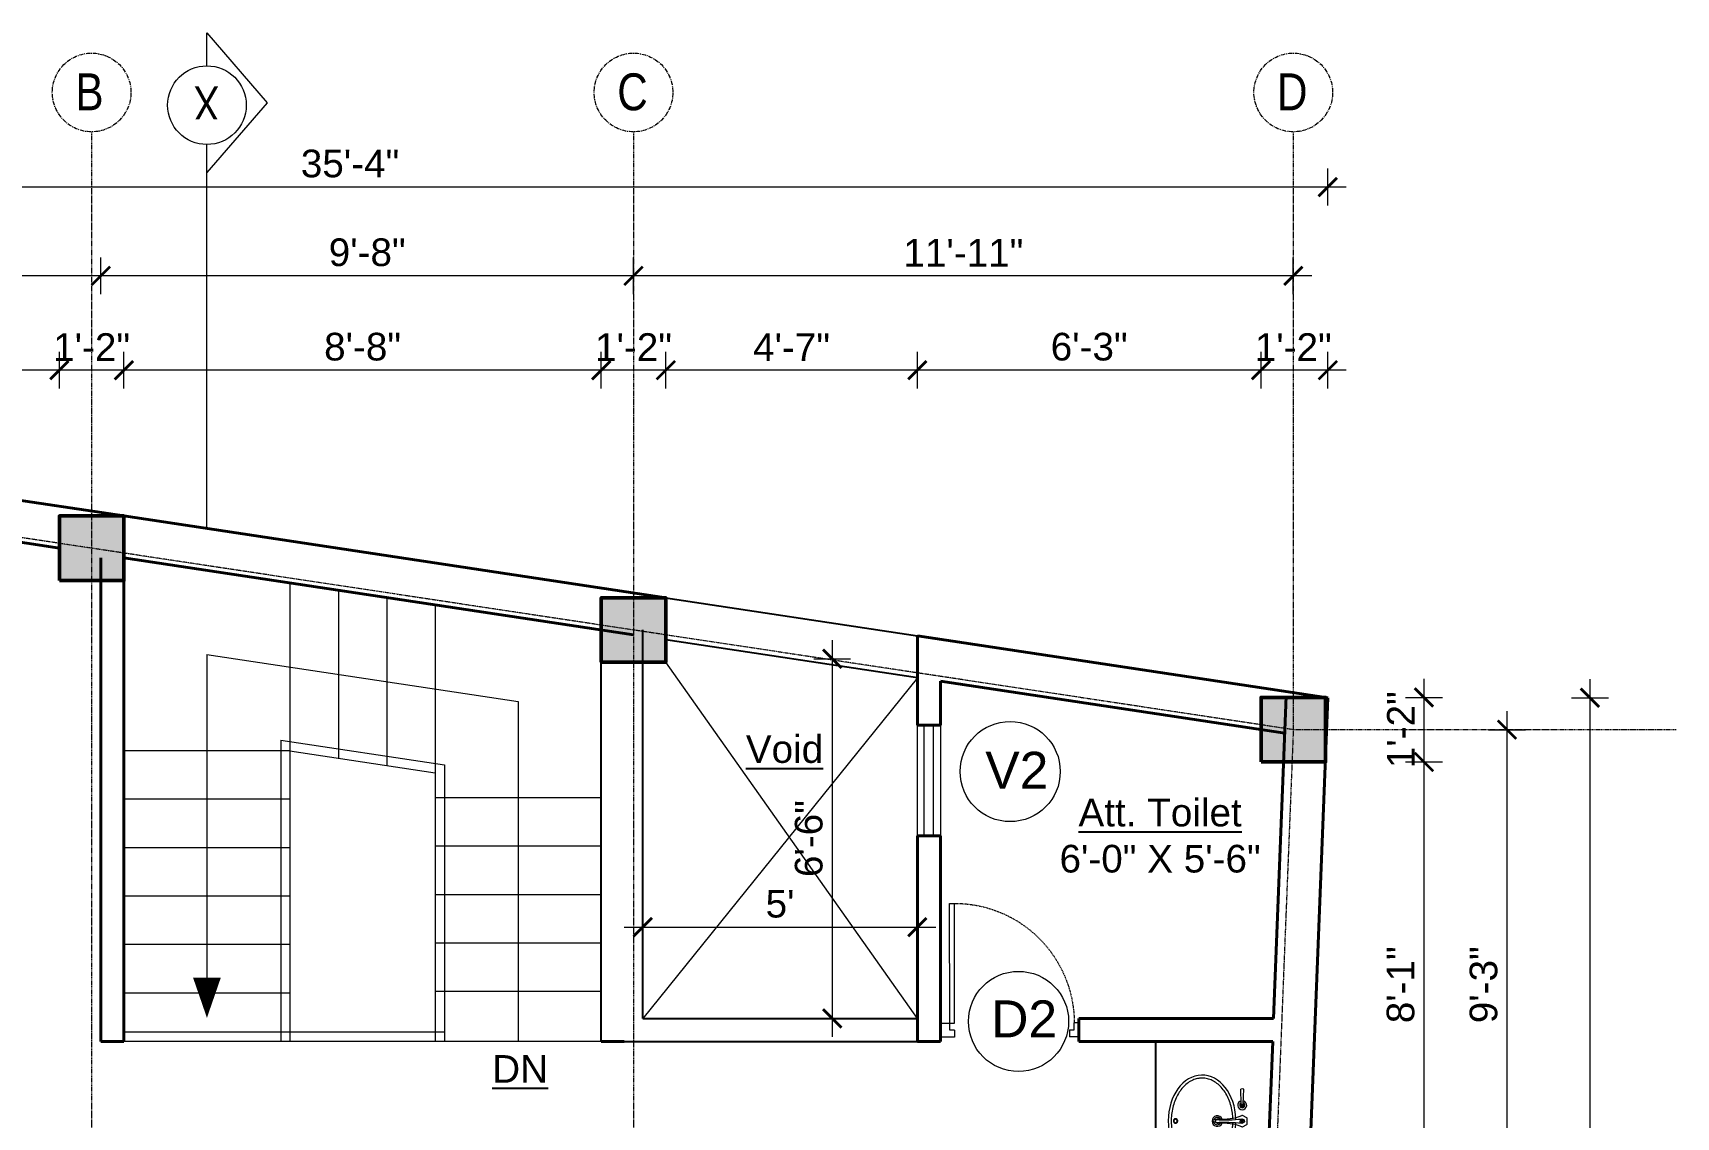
# Model space of a CAD drawing. Header units: inches. Extents: x 136316 to 155547, y -21384 to -17606.
# Drawn here: x 149675.9 to 150032.2, y -19604.9 to -19369.8 of the extents above; entities that cross this region are included whole.
import ezdxf

# ---------------------------------------------------------------- set-up
doc = ezdxf.new("R2010")
doc.units = ezdxf.units.IN
doc.header["$LTSCALE"] = 0.5
doc.header["$MEASUREMENT"] = 0
doc.header["$PDMODE"] = 66
doc.linetypes.add('CENTER', pattern=[2, 1.25, -0.25, 0.25, -0.25])
doc.linetypes.add('HIDDEN', pattern=[0.375, 0.25, -0.125])
for name, color, linetype, lineweight in [('Annotate-Lite.w', 177, 'Continuous', 9), ('Annotations-Bold.w', 177, 'Continuous', 13), ('C-COLUMN', 1, 'Continuous', 50), ('DIM', 4, 'Continuous', 5), ('DIM 1-100', 4, 'Continuous', 13), ('Door-Window.w', 4, 'Continuous', 15), ('Fittings', 9, 'Continuous', 5), ('hatch', 9, 'Continuous', 5), ('stair', 132, 'Continuous', 13), ('TEXT', 220, 'Continuous', 9), ('Toilet', 7, 'Continuous', 25), ('wall', 1, 'Continuous', 40), ('wall light', 6, 'Continuous', 25), ('window', 4, 'Continuous', 13)]:
    doc.layers.add(name, color=color, linetype=linetype, lineweight=lineweight)
doc.layers.add('furniture', color=31, linetype='Continuous')
doc.styles.add('ARAIL', font='ARIALN.TTF')
doc.styles.add('arial.', font='arial.ttf')
doc.styles.add('gaurav', font='arial.ttf')
doc.styles.get("Standard").update_dxf_attribs({"font": 'arial.ttf'})
doc.dimstyles.new('1 by 96', dxfattribs={"dimtxt": 6, "dimasz": 4, "dimexe": 4, "dimexo": 4, "dimgap": 2, "dimtad": 1, "dimdec": 0, "dimzin": 0, "dimdsep": 46, "dimlunit": 4, "dimtxsty": 'Standard', "dimblk": 'ARCHTICK', "dimcen": 0, "dimdle": 4, "dimadec": 0, "dimazin": 0, "dimtfac": 1, "dimtdec": 0, "dimtix": 1, "dimtofl": 0, "dimtmove": 1, "dimatfit": 3, "dimldrblk": 'ARCHTICK', "dimfxl": 4, "dimfxlon": 1, "dimtolj": 1, "dimtzin": 0, "dimlwd": -1, "dimlwe": -1, "dimarcsym": 0})

# ---------------------------------------------------------------- blocks, each defined once
blk = doc.blocks.new('3-0')
at = {"ltscale": 3}
for p, q in [((11063.05, 10097.68), (11065.97, 10099.9)), ((11063.05, 10097.68), (11064.53, 10095.73)), ((11065.25, 10097.81), (11066.71, 10098.92)), ((11065.99, 10096.84), (11065.25, 10097.81)), ((11065.97, 10099.9), (11066.71, 10098.92)), ((11065.99, 10096.84), (11064.53, 10095.73)), ((11085.5, 10074.13), (11110.32, 10092.96)), ((11086.24, 10073.15), (11111.05, 10091.97)), ((11111.05, 10091.97), (11110.32, 10092.96)), ((11084.04, 10073.02), (11082.57, 10071.91)), ((11082.57, 10071.91), (11084.79, 10068.98)), ((11084.04, 10073.02), (11084.78, 10072.04)), ((11084.78, 10072.04), (11086.24, 10073.15)), ((11086.24, 10073.15), (11085.5, 10074.13)), ((11087.72, 10071.2), (11086.24, 10073.15)), ((11084.79, 10068.98), (11087.72, 10071.2))]:
    blk.add_line(p, q, dxfattribs=at)
at = {"layer": 'Door-Window.w', "color": 9, "linetype": 'HIDDEN', "lineweight": 18}
blk.add_arc((11085.5, 10074.13), 31.16, 37.1906, 127.1465, dxfattribs=at)
blk = doc.blocks.new('A$C604E024C')
at = {"linetype": 'ByBlock'}
for p, q in [((-107, 6), (-198, 9)), ((-101, 4), (-101, -4)), ((-101, 4), (-101, 1)), ((-101, 4), (-101, 4)), ((-101, 1), (-97, 1)), ((-101, 0), (-101, -4)), ((-101, 0), (-97, 0)), ((-97, 4), (-97, 1)), ((-97, 4), (-96, 4)), ((-96, 4), (-96, -4)), ((-6, 4), (-6, -4)), ((-6, 4), (-5, 4)), ((-5, 4), (-5, -4)), ((0, 13), (0, -13)), ((1, 4), (1, -4)), ((1, 4), (3, 4)), ((2, 4), (2, 1)), ((2, 4), (3, 4)), ((2, 1), (3, 1)), ((100, 2), (101, 2)), ((107, 6), (198, 9)), ((199, 8), (199, -8)), ((-107, -6), (-198, -9)), ((-101, -4), (-101, -4)), ((-101, -4), (-101, -4)), ((-97, 0), (-97, -4)), ((-97, -4), (-96, -4)), ((-96, -4), (-96, -4)), ((-6, -4), (-1, -4)), ((-5, -4), (-1, -4)), ((-1, -4), (-1, -4)), ((1, -4), (3, -4)), ((2, 0), (2, -4)), ((2, 0), (3, 0)), ((2, -4), (3, -4)), ((100, -2), (101, -2)), ((107, -6), (198, -9))]:
    blk.add_line(p, q, dxfattribs=at)
for points in [[(35, -3), (35, -3, 0.267949), (35, 2), (20, 29, 0.267949), (15, 31), (-15, 31, 0.267949), (-20, 29), (-35, 2, 0.267949), (-35, -3)], [(0, 13), (-5, 13, 0.267949), (-9, 10), (-13, 2, 0.267949), (-13, -3), (-9, -10, 0.267949), (-5, -13), (0, -13)], [(0, 13), (5, 13, -0.267949), (9, 10), (13, 2, -0.267949), (13, -3), (9, -10, -0.267949), (5, -13), (0, -13)], [(-15, -149, 0.267949), (-15, -154), (-9, -163, 0.267949), (-5, -166), (0, -166)], [(15, -149, -0.267949), (15, -154), (9, -163, -0.267949), (5, -166), (0, -166)]]:
    blk.add_lwpolyline(points, format="xyb", dxfattribs=at)
for centre, radius, start, end in [((-148, 0), 51.6, 171.6285, 188.3715), ((-198, 8), 1, 88.5767, 180), ((-99, 0), 27.8, 193.9353, 166.0647), ((-99, 0), 16.1, 203.4772, 156.5228), ((-99, 0), 13.6, 207.8254, 152.1746), ((-99, 0), 10.7, 215.7665, 144.2335), ((3, 2), 1.6, 270, 90.0142), ((3, 2), 2.2, 301.4048, 90), ((3, -2), 2.5, 270, 62.7097), ((99, 0), 27.8, 13.9353, 346.0647), ((99, 0), 16.1, 23.4772, 336.5228), ((99, 0), 13.6, 27.8254, 332.1746), ((99, 0), 10.7, 35.7665, 324.2335), ((198, 8), 1, 0, 91.4233), ((-198, -8), 1, 180, 271.4233), ((-325, -117), 312, 354.1333, 21.5654), ((-1093, -110), 1085, 357.1828, 5.6778), ((3, -2), 1.9, 270, 90), ((1084, -109), 1075, 174.3028, 182.8736), ((325, -117), 312, 158.4157, 185.9255), ((198, -8), 1, 268.5767, 0)]:
    blk.add_arc(centre, radius, start, end, dxfattribs=at)
blk.add_ellipse((99, 0), major_axis=(0, 4.4), ratio=0.647537, start_param=-0.996154, end_param=4.137747, dxfattribs=at)
blk.add_open_spline([(100, 2), (100, 3), (100, 3), (100, 3), (99, 4), (99, 4), (99, 4), (99, 4), (98, 4), (98, 4), (98, 3), (97, 3), (97, 3), (97, 2), (97, 2), (96, 1), (96, 0), (96, 0), (96, -2), (97, -2), (97, -3), (97, -3), (98, -4), (98, -4), (99, -4), (99, -4), (99, -4), (100, -3), (100, -3), (100, -3), (100, -2)], degree=3, knots=[5.296065, 5.296065, 5.296065, 5.296065, 5.668493, 5.668493, 6.044953, 6.044953, 6.283185, 6.283185, 6.283185, 6.618814, 6.618814, 6.954443, 6.954443, 7.290072, 7.290072, 7.6257, 7.6257, 8.094621, 8.094621, 8.563542, 8.563542, 8.940002, 8.940002, 9.316461, 9.316461, 9.692921, 9.692921, 10.069381, 10.069381, 10.411893, 10.411893, 10.411893, 10.411893], dxfattribs=at)
blk = doc.blocks.new('basin')
for radius, start, end in [(1.14, 113.503, 66.2712), (0.79, 126.715, 52.8739)]:
    blk.add_arc((134195.31, -39122.53), radius, start, end)
blk.add_ellipse((134195.31, -39125.83), major_axis=(-9.97, 0), ratio=0.736887, start_param=4.757716, end_param=10.948885)
blk.add_ellipse((134195.31, -39131.57), major_axis=(0.448, 0), ratio=0.674502)
for points, knots in [([(134194.69, -39119.15), (134194.32, -39119.17), (134193.96, -39119.2), (134193.09, -39119.32), (134192.57, -39119.42), (134191.58, -39119.69), (134191.1, -39119.85), (134190.19, -39120.23), (134189.76, -39120.45), (134188.95, -39120.93), (134188.57, -39121.2), (134187.89, -39121.77), (134187.59, -39122.07), (134187.06, -39122.71), (134186.83, -39123.04), (134186.45, -39123.73), (134186.3, -39124.08), (134186.09, -39124.79), (134186.03, -39125.15), (134185.99, -39125.61), (134185.99, -39125.72), (134185.99, -39125.83), (134185.99, -39126.08), (134186.01, -39126.34), (134186.11, -39126.94), (134186.2, -39127.29), (134186.47, -39127.97), (134186.64, -39128.31), (134187.06, -39128.96), (134187.31, -39129.28), (134187.88, -39129.88), (134188.2, -39130.16), (134188.9, -39130.7), (134189.28, -39130.94), (134190.1, -39131.39), (134190.53, -39131.59), (134191.45, -39131.93), (134191.92, -39132.08), (134192.9, -39132.31), (134193.4, -39132.4), (134194.43, -39132.51), (134194.94, -39132.53), (134195.97, -39132.52), (134196.49, -39132.48), (134197.5, -39132.35), (134198, -39132.25), (134198.97, -39132), (134199.44, -39131.84), (134200.34, -39131.48), (134200.76, -39131.27), (134201.56, -39130.8), (134201.93, -39130.55), (134202.61, -39130), (134202.91, -39129.71), (134203.45, -39129.1), (134203.69, -39128.78), (134204.08, -39128.12), (134204.24, -39127.78), (134204.48, -39127.09), (134204.56, -39126.74), (134204.64, -39126.04), (134204.64, -39125.69), (134204.57, -39124.98), (134204.49, -39124.62), (134204.25, -39123.91), (134204.09, -39123.56), (134203.69, -39122.89), (134203.45, -39122.56), (134202.89, -39121.93), (134202.58, -39121.63), (134201.88, -39121.07), (134201.49, -39120.81), (134200.67, -39120.35), (134200.22, -39120.13), (134199.3, -39119.77), (134198.81, -39119.62), (134197.81, -39119.37), (134197.29, -39119.28), (134196.49, -39119.19), (134196.22, -39119.16), (134195.94, -39119.15)], [4.778413, 4.778413, 4.778413, 4.778413, 4.89303, 4.89303, 5.060537, 5.060537, 5.228045, 5.228045, 5.395552, 5.395552, 5.56306, 5.56306, 5.730567, 5.730567, 5.898075, 5.898075, 6.065582, 6.065582, 6.233089, 6.233089, 6.283185, 6.283185, 6.283185, 6.401225, 6.401225, 6.564378, 6.564378, 6.727532, 6.727532, 6.890685, 6.890685, 7.053839, 7.053839, 7.216992, 7.216992, 7.380146, 7.380146, 7.543299, 7.543299, 7.706452, 7.706452, 7.869606, 7.869606, 8.032759, 8.032759, 8.195913, 8.195913, 8.359066, 8.359066, 8.52222, 8.52222, 8.685373, 8.685373, 8.848527, 8.848527, 9.01168, 9.01168, 9.174834, 9.174834, 9.337987, 9.337987, 9.501141, 9.501141, 9.668648, 9.668648, 9.836155, 9.836155, 10.003663, 10.003663, 10.17117, 10.17117, 10.338678, 10.338678, 10.506185, 10.506185, 10.673693, 10.673693, 10.8412, 10.8412, 10.929386, 10.929386, 10.929386, 10.929386]), ([(134195.86, -39131.57), (134195.86, -39131.55), (134195.86, -39131.52), (134195.84, -39131.46), (134195.83, -39131.44), (134195.79, -39131.36), (134195.75, -39131.32), (134195.66, -39131.25), (134195.6, -39131.23), (134195.46, -39131.18), (134195.36, -39131.16), (134195.17, -39131.17), (134195.07, -39131.2), (134194.94, -39131.27), (134194.9, -39131.3), (134194.83, -39131.37), (134194.8, -39131.4), (134194.77, -39131.48), (134194.76, -39131.52), (134194.75, -39131.6), (134194.76, -39131.65), (134194.79, -39131.73), (134194.81, -39131.76), (134194.87, -39131.83), (134194.9, -39131.86), (134194.98, -39131.9), (134195.02, -39131.92), (134195.15, -39131.97), (134195.25, -39131.99), (134195.44, -39131.98), (134195.54, -39131.95), (134195.67, -39131.89), (134195.72, -39131.85), (134195.79, -39131.78), (134195.81, -39131.75), (134195.85, -39131.67), (134195.86, -39131.63), (134195.86, -39131.58), (134195.86, -39131.58), (134195.86, -39131.57)], [0, 0, 0, 0, 0.188397, 0.188397, 0.376794, 0.376794, 0.73698, 0.73698, 1.097166, 1.097166, 1.657793, 1.657793, 2.21842, 2.21842, 2.564182, 2.564182, 2.840364, 2.840364, 3.116547, 3.116547, 3.39273, 3.39273, 3.668913, 3.668913, 3.945096, 3.945096, 4.221279, 4.221279, 4.783807, 4.783807, 5.346334, 5.346334, 5.697184, 5.697184, 5.974645, 5.974645, 6.252106, 6.252106, 6.283185, 6.283185, 6.283185, 6.283185])]:
    blk.add_open_spline(points, degree=3, knots=knots)
at = {"xscale": 0.03499430959345774, "yscale": 0.03499430959345774, "zscale": 0.03499430959345774, "rotation": 359.9929103328581}
blk.add_blockref('A$C604E024C', (134195.31, -39117.12), dxfattribs=at)
blk = doc.blocks.new('_ArchTick')
at = {"color": 0, "linetype": 'ByBlock', "const_width": 0.15}
blk.add_lwpolyline([(-0.5, -0.5), (0.5, 0.5)], dxfattribs=at)
blk = doc.blocks.new('*D256')
at = {"layer": 'Defpoints', "color": 0, "transparency": 16777216}
for p in [(149956.18, -19513.9), (149956.18, -19527.9), (149977.52, -19527.9)]:
    blk.add_point(p, dxfattribs=at)
at = {"layer": 'DIM 1-100', "color": 0, "transparency": 16777216}
for p, q in [((149977.52, -19509.9), (149977.52, -19531.9)), ((149973.52, -19513.9), (149981.52, -19513.9)), ((149973.52, -19527.9), (149981.52, -19527.9))]:
    blk.add_line(p, q, dxfattribs=at)
at = {"layer": 'DIM 1-100', "color": 0, "transparency": 16777216, "xscale": 4, "yscale": 4, "zscale": 4}
for p, rotation in [((149977.52, -19513.9), 90), ((149977.52, -19527.9), 270)]:
    blk.add_blockref('_ArchTick', p, dxfattribs=dict(at, rotation=rotation))
at = {"layer": 'DIM 1-100', "color": 0, "transparency": 16777216, "insert": (149972.51, -19520.9), "char_height": 6, "attachment_point": 5, "rotation": 90}
blk.add_mtext('\\A1;1\'-2"', dxfattribs=at)
blk = doc.blocks.new('*D257')
at = {"layer": 'Defpoints', "color": 0, "transparency": 16777216}
for p in [(149956.18, -19527.9), (149951.74, -19624.5), (149977.52, -19624.5)]:
    blk.add_point(p, dxfattribs=at)
at = {"layer": 'DIM 1-100', "color": 0, "transparency": 16777216}
for p, q in [((149977.52, -19523.9), (149977.52, -19628.5)), ((149973.52, -19527.9), (149981.52, -19527.9)), ((149973.52, -19624.5), (149981.52, -19624.5))]:
    blk.add_line(p, q, dxfattribs=at)
at = {"layer": 'DIM 1-100', "color": 0, "transparency": 16777216, "xscale": 4, "yscale": 4, "zscale": 4}
for p, rotation in [((149977.52, -19527.9), 90), ((149977.52, -19624.5), 270)]:
    blk.add_blockref('_ArchTick', p, dxfattribs=dict(at, rotation=rotation))
at = {"layer": 'DIM 1-100', "color": 0, "transparency": 16777216, "insert": (149972.46, -19576.2), "char_height": 6, "attachment_point": 5, "rotation": 90}
blk.add_mtext('\\A1;8\'-1"', dxfattribs=at)
blk = doc.blocks.new('*D261')
at = {"layer": 'Defpoints', "color": 0, "transparency": 16777216}
for p in [(149956.18, -19520.9), (149952.02, -19631.5), (149995.52, -19631.5)]:
    blk.add_point(p, dxfattribs=at)
at = {"layer": 'DIM 1-100', "color": 0, "transparency": 16777216}
for p, q in [((149995.52, -19516.9), (149995.52, -19635.5)), ((149991.52, -19520.9), (149999.52, -19520.9)), ((149991.52, -19631.5), (149999.52, -19631.5))]:
    blk.add_line(p, q, dxfattribs=at)
at = {"layer": 'DIM 1-100', "color": 0, "transparency": 16777216, "xscale": 4, "yscale": 4, "zscale": 4}
for p, rotation in [((149995.52, -19520.9), 90), ((149995.52, -19631.5), 270)]:
    blk.add_blockref('_ArchTick', p, dxfattribs=dict(at, rotation=rotation))
at = {"layer": 'DIM 1-100', "color": 0, "transparency": 16777216, "insert": (149990.46, -19576.2), "char_height": 6, "attachment_point": 5, "rotation": 90}
blk.add_mtext('\\A1;9\'-3"', dxfattribs=at)
blk = doc.blocks.new('*D263')
at = {"layer": 'Defpoints', "color": 0, "transparency": 16777216}
for p in [(149956.66, -19513.97), (150013.52, -19513.97), (149947.08, -19756.73)]:
    blk.add_point(p, dxfattribs=at)
at = {"layer": 'DIM 1-100', "color": 0, "transparency": 16777216}
for p, q in [((150013.52, -19760.73), (150013.52, -19509.97)), ((150009.52, -19513.97), (150017.52, -19513.97)), ((150009.52, -19756.73), (150017.52, -19756.73))]:
    blk.add_line(p, q, dxfattribs=at)
at = {"layer": 'DIM 1-100', "color": 0, "transparency": 16777216, "xscale": 4, "yscale": 4, "zscale": 4}
for p, rotation in [((150013.52, -19513.97), 90), ((150013.52, -19756.73), 270)]:
    blk.add_blockref('_ArchTick', p, dxfattribs=dict(at, rotation=rotation))
at = {"layer": 'DIM 1-100', "color": 0, "transparency": 16777216, "insert": (150008.46, -19635.35), "char_height": 6, "attachment_point": 5, "rotation": 90}
blk.add_mtext('\\A1;20\'-3"', dxfattribs=at)
blk = doc.blocks.new('*D265')
at = {"layer": 'Defpoints', "color": 0, "transparency": 16777216}
for p in [(149942.18, -19442.94), (149942.18, -19513.9), (149956.66, -19513.97)]:
    blk.add_point(p, dxfattribs=at)
at = {"layer": 'DIM 1-100', "color": 0, "transparency": 16777216}
for p, q in [((149942.18, -19446.94), (149942.18, -19438.94)), ((149956.66, -19446.94), (149956.66, -19438.94)), ((149960.66, -19442.94), (149938.18, -19442.94))]:
    blk.add_line(p, q, dxfattribs=at)
at = {"layer": 'DIM 1-100', "color": 0, "transparency": 16777216, "xscale": 4, "yscale": 4, "zscale": 4, "rotation": 180}
blk.add_blockref('_ArchTick', (149942.18, -19442.94), dxfattribs=at)
at = {"layer": 'DIM 1-100', "color": 0, "transparency": 16777216, "xscale": 4, "yscale": 4, "zscale": 4}
blk.add_blockref('_ArchTick', (149956.66, -19442.94), dxfattribs=at)
at = {"layer": 'DIM 1-100', "color": 0, "transparency": 16777216, "insert": (149949.18, -19437.93), "char_height": 6, "attachment_point": 5}
blk.add_mtext('\\A1;1\'-2"', dxfattribs=at)
blk = doc.blocks.new('*D266')
at = {"layer": 'Defpoints', "color": 0, "transparency": 16777216}
for p in [(149867.66, -19442.94), (149867.66, -19500.53), (149942.18, -19513.9)]:
    blk.add_point(p, dxfattribs=at)
at = {"layer": 'DIM 1-100', "color": 0, "transparency": 16777216}
for p, q in [((149867.66, -19446.94), (149867.66, -19438.94)), ((149942.18, -19446.94), (149942.18, -19438.94)), ((149946.18, -19442.94), (149863.66, -19442.94))]:
    blk.add_line(p, q, dxfattribs=at)
at = {"layer": 'DIM 1-100', "color": 0, "transparency": 16777216, "xscale": 4, "yscale": 4, "zscale": 4, "rotation": 180}
blk.add_blockref('_ArchTick', (149867.66, -19442.94), dxfattribs=at)
at = {"layer": 'DIM 1-100', "color": 0, "transparency": 16777216, "xscale": 4, "yscale": 4, "zscale": 4}
blk.add_blockref('_ArchTick', (149942.18, -19442.94), dxfattribs=at)
at = {"layer": 'DIM 1-100', "color": 0, "transparency": 16777216, "insert": (149904.92, -19437.88), "char_height": 6, "attachment_point": 5}
blk.add_mtext('\\A1;6\'-3"', dxfattribs=at)
blk = doc.blocks.new('*D267')
at = {"layer": 'Defpoints', "color": 0, "transparency": 16777216}
for p in [(149813.12, -19442.94), (149813.12, -19492.29), (149867.66, -19500.53)]:
    blk.add_point(p, dxfattribs=at)
at = {"layer": 'DIM 1-100', "color": 0, "transparency": 16777216}
for p, q in [((149813.12, -19446.94), (149813.12, -19438.94)), ((149867.66, -19446.94), (149867.66, -19438.94)), ((149871.66, -19442.94), (149809.12, -19442.94))]:
    blk.add_line(p, q, dxfattribs=at)
at = {"layer": 'DIM 1-100', "color": 0, "transparency": 16777216, "xscale": 4, "yscale": 4, "zscale": 4, "rotation": 180}
blk.add_blockref('_ArchTick', (149813.12, -19442.94), dxfattribs=at)
at = {"layer": 'DIM 1-100', "color": 0, "transparency": 16777216, "xscale": 4, "yscale": 4, "zscale": 4}
blk.add_blockref('_ArchTick', (149867.66, -19442.94), dxfattribs=at)
at = {"layer": 'DIM 1-100', "color": 0, "transparency": 16777216, "insert": (149840.39, -19437.94), "char_height": 6, "attachment_point": 5}
blk.add_mtext('\\A1;4\'-7"', dxfattribs=at)
blk = doc.blocks.new('*D268')
at = {"layer": 'Defpoints', "color": 0, "transparency": 16777216}
for p in [(149799.12, -19442.94), (149799.12, -19492.29), (149813.12, -19492.29)]:
    blk.add_point(p, dxfattribs=at)
at = {"layer": 'DIM 1-100', "color": 0, "transparency": 16777216}
for p, q in [((149799.12, -19446.94), (149799.12, -19438.94)), ((149813.12, -19446.94), (149813.12, -19438.94)), ((149817.12, -19442.94), (149795.12, -19442.94))]:
    blk.add_line(p, q, dxfattribs=at)
at = {"layer": 'DIM 1-100', "color": 0, "transparency": 16777216, "xscale": 4, "yscale": 4, "zscale": 4, "rotation": 180}
blk.add_blockref('_ArchTick', (149799.12, -19442.94), dxfattribs=at)
at = {"layer": 'DIM 1-100', "color": 0, "transparency": 16777216, "xscale": 4, "yscale": 4, "zscale": 4}
blk.add_blockref('_ArchTick', (149813.12, -19442.94), dxfattribs=at)
at = {"layer": 'DIM 1-100', "color": 0, "transparency": 16777216, "insert": (149806.12, -19437.93), "char_height": 6, "attachment_point": 5}
blk.add_mtext('\\A1;1\'-2"', dxfattribs=at)
blk = doc.blocks.new('*D269')
at = {"layer": 'Defpoints', "color": 0, "transparency": 16777216}
for p in [(149695.62, -19442.94), (149695.62, -19474.55), (149799.12, -19492.29)]:
    blk.add_point(p, dxfattribs=at)
at = {"layer": 'DIM 1-100', "color": 0, "transparency": 16777216}
for p, q in [((149695.62, -19446.94), (149695.62, -19438.94)), ((149799.12, -19446.94), (149799.12, -19438.94)), ((149803.12, -19442.94), (149691.62, -19442.94))]:
    blk.add_line(p, q, dxfattribs=at)
at = {"layer": 'DIM 1-100', "color": 0, "transparency": 16777216, "xscale": 4, "yscale": 4, "zscale": 4, "rotation": 180}
blk.add_blockref('_ArchTick', (149695.62, -19442.94), dxfattribs=at)
at = {"layer": 'DIM 1-100', "color": 0, "transparency": 16777216, "xscale": 4, "yscale": 4, "zscale": 4}
blk.add_blockref('_ArchTick', (149799.12, -19442.94), dxfattribs=at)
at = {"layer": 'DIM 1-100', "color": 0, "transparency": 16777216, "insert": (149747.37, -19437.88), "char_height": 6, "attachment_point": 5}
blk.add_mtext('\\A1;8\'-8"', dxfattribs=at)
blk = doc.blocks.new('*D270')
at = {"layer": 'Defpoints', "color": 0, "transparency": 16777216}
for p in [(149681.62, -19442.94), (149681.62, -19474.55), (149695.62, -19474.55)]:
    blk.add_point(p, dxfattribs=at)
at = {"layer": 'DIM 1-100', "color": 0, "transparency": 16777216}
for p, q in [((149681.62, -19446.94), (149681.62, -19438.94)), ((149695.62, -19446.94), (149695.62, -19438.94)), ((149699.62, -19442.94), (149677.62, -19442.94))]:
    blk.add_line(p, q, dxfattribs=at)
at = {"layer": 'DIM 1-100', "color": 0, "transparency": 16777216, "xscale": 4, "yscale": 4, "zscale": 4, "rotation": 180}
blk.add_blockref('_ArchTick', (149681.62, -19442.94), dxfattribs=at)
at = {"layer": 'DIM 1-100', "color": 0, "transparency": 16777216, "xscale": 4, "yscale": 4, "zscale": 4}
blk.add_blockref('_ArchTick', (149695.62, -19442.94), dxfattribs=at)
at = {"layer": 'DIM 1-100', "color": 0, "transparency": 16777216, "insert": (149688.62, -19437.93), "char_height": 6, "attachment_point": 5}
blk.add_mtext('\\A1;1\'-2"', dxfattribs=at)
blk = doc.blocks.new('*D271')
at = {"layer": 'Defpoints', "color": 0, "transparency": 16777216}
for p in [(149568.97, -19442.94), (149568.97, -19469.43), (149681.62, -19474.55)]:
    blk.add_point(p, dxfattribs=at)
at = {"layer": 'DIM 1-100', "color": 0, "transparency": 16777216}
for p, q in [((149568.97, -19446.94), (149568.97, -19438.94)), ((149681.62, -19446.94), (149681.62, -19438.94)), ((149685.62, -19442.94), (149564.97, -19442.94))]:
    blk.add_line(p, q, dxfattribs=at)
at = {"layer": 'DIM 1-100', "color": 0, "transparency": 16777216, "xscale": 4, "yscale": 4, "zscale": 4, "rotation": 180}
blk.add_blockref('_ArchTick', (149568.97, -19442.94), dxfattribs=at)
at = {"layer": 'DIM 1-100', "color": 0, "transparency": 16777216, "xscale": 4, "yscale": 4, "zscale": 4}
blk.add_blockref('_ArchTick', (149681.62, -19442.94), dxfattribs=at)
at = {"layer": 'DIM 1-100', "color": 0, "transparency": 16777216, "insert": (149625.3, -19437.88), "char_height": 6, "attachment_point": 5}
blk.add_mtext('\\A1;9\'-5"', dxfattribs=at)
blk = doc.blocks.new('*D274')
at = {"layer": 'Defpoints', "color": 0, "transparency": 16777216}
for p in [(149806.12, -19422.48), (149806.12, -19499.29), (149949.18, -19520.9)]:
    blk.add_point(p, dxfattribs=at)
at = {"layer": 'DIM 1-100', "color": 0, "transparency": 16777216}
for p, q in [((149806.12, -19426.48), (149806.12, -19418.48)), ((149949.18, -19426.48), (149949.18, -19418.48)), ((149953.18, -19422.48), (149802.12, -19422.48))]:
    blk.add_line(p, q, dxfattribs=at)
at = {"layer": 'DIM 1-100', "color": 0, "transparency": 16777216, "xscale": 4, "yscale": 4, "zscale": 4, "rotation": 180}
blk.add_blockref('_ArchTick', (149806.12, -19422.48), dxfattribs=at)
at = {"layer": 'DIM 1-100', "color": 0, "transparency": 16777216, "xscale": 4, "yscale": 4, "zscale": 4}
blk.add_blockref('_ArchTick', (149949.18, -19422.48), dxfattribs=at)
at = {"layer": 'DIM 1-100', "color": 0, "transparency": 16777216, "insert": (149877.65, -19417.46), "char_height": 6, "attachment_point": 5}
blk.add_mtext('\\A1;11\'-11"', dxfattribs=at)
blk = doc.blocks.new('*D275')
at = {"layer": 'Defpoints', "color": 0, "transparency": 16777216}
for p in [(149690.62, -19422.48), (149690.62, -19486.55), (149806.12, -19499.29)]:
    blk.add_point(p, dxfattribs=at)
at = {"layer": 'DIM 1-100', "color": 0, "transparency": 16777216}
for p, q in [((149690.62, -19426.48), (149690.62, -19418.48)), ((149806.12, -19426.48), (149806.12, -19418.48)), ((149810.12, -19422.48), (149686.62, -19422.48))]:
    blk.add_line(p, q, dxfattribs=at)
at = {"layer": 'DIM 1-100', "color": 0, "transparency": 16777216, "xscale": 4, "yscale": 4, "zscale": 4, "rotation": 180}
blk.add_blockref('_ArchTick', (149690.62, -19422.48), dxfattribs=at)
at = {"layer": 'DIM 1-100', "color": 0, "transparency": 16777216, "xscale": 4, "yscale": 4, "zscale": 4}
blk.add_blockref('_ArchTick', (149806.12, -19422.48), dxfattribs=at)
at = {"layer": 'DIM 1-100', "color": 0, "transparency": 16777216, "insert": (149748.37, -19417.41), "char_height": 6, "attachment_point": 5}
blk.add_mtext('\\A1;9\'-8"', dxfattribs=at)
blk = doc.blocks.new('*D276')
at = {"layer": 'Defpoints', "color": 0, "transparency": 16777216}
for p in [(149561.97, -19422.48), (149561.97, -19462.43), (149690.62, -19486.55)]:
    blk.add_point(p, dxfattribs=at)
at = {"layer": 'DIM 1-100', "color": 0, "transparency": 16777216}
for p, q in [((149561.97, -19426.48), (149561.97, -19418.48)), ((149690.62, -19426.48), (149690.62, -19418.48)), ((149694.62, -19422.48), (149557.97, -19422.48))]:
    blk.add_line(p, q, dxfattribs=at)
at = {"layer": 'DIM 1-100', "color": 0, "transparency": 16777216, "xscale": 4, "yscale": 4, "zscale": 4, "rotation": 180}
blk.add_blockref('_ArchTick', (149561.97, -19422.48), dxfattribs=at)
at = {"layer": 'DIM 1-100', "color": 0, "transparency": 16777216, "xscale": 4, "yscale": 4, "zscale": 4}
blk.add_blockref('_ArchTick', (149690.62, -19422.48), dxfattribs=at)
at = {"layer": 'DIM 1-100', "color": 0, "transparency": 16777216, "insert": (149626.3, -19417.41), "char_height": 6, "attachment_point": 5}
blk.add_mtext('\\A1;10\'-9"', dxfattribs=at)
blk = doc.blocks.new('*D277')
at = {"layer": 'Defpoints', "color": 0, "transparency": 16777216}
for p in [(149532.64, -19403.23), (149532.64, -19449.95), (149956.66, -19513.97)]:
    blk.add_point(p, dxfattribs=at)
at = {"layer": 'DIM 1-100', "color": 0, "transparency": 16777216}
for p, q in [((149532.64, -19407.23), (149532.64, -19399.23)), ((149956.66, -19407.23), (149956.66, -19399.23)), ((149960.66, -19403.23), (149528.64, -19403.23))]:
    blk.add_line(p, q, dxfattribs=at)
at = {"layer": 'DIM 1-100', "color": 0, "transparency": 16777216, "xscale": 4, "yscale": 4, "zscale": 4, "rotation": 180}
blk.add_blockref('_ArchTick', (149532.64, -19403.23), dxfattribs=at)
at = {"layer": 'DIM 1-100', "color": 0, "transparency": 16777216, "xscale": 4, "yscale": 4, "zscale": 4}
blk.add_blockref('_ArchTick', (149956.66, -19403.23), dxfattribs=at)
at = {"layer": 'DIM 1-100', "color": 0, "transparency": 16777216, "insert": (149744.65, -19398.16), "char_height": 6, "attachment_point": 5}
blk.add_mtext('\\A1;35\'-4"', dxfattribs=at)
blk = doc.blocks.new('*D254')
at = {"layer": 'Defpoints', "color": 0, "transparency": 16777216}
for p in [(149867.66, -19563.72), (149808.12, -19583.5), (149867.66, -19583.5)]:
    blk.add_point(p, dxfattribs=at)
at = {"layer": 'DIM 1-100', "color": 0, "transparency": 16777216}
for p, q in [((149808.12, -19567.72), (149808.12, -19559.72)), ((149867.66, -19567.72), (149867.66, -19559.72)), ((149804.12, -19563.72), (149871.66, -19563.72))]:
    blk.add_line(p, q, dxfattribs=at)
at = {"layer": 'DIM 1-100', "color": 0, "transparency": 16777216, "xscale": 4, "yscale": 4, "zscale": 4, "rotation": 180}
blk.add_blockref('_ArchTick', (149808.12, -19563.72), dxfattribs=at)
at = {"layer": 'DIM 1-100', "color": 0, "transparency": 16777216, "xscale": 4, "yscale": 4, "zscale": 4}
blk.add_blockref('_ArchTick', (149867.66, -19563.72), dxfattribs=at)
at = {"layer": 'DIM 1-100', "color": 0, "transparency": 16777216, "insert": (149837.89, -19558.67), "char_height": 6, "attachment_point": 5}
blk.add_mtext("\\A1;5'", dxfattribs=at)
blk = doc.blocks.new('*D255')
at = {"layer": 'Defpoints', "color": 0, "transparency": 16777216}
for p in [(149840.39, -19505.51), (149849.2, -19583.5), (149867.66, -19583.5)]:
    blk.add_point(p, dxfattribs=at)
at = {"layer": 'DIM 1-100', "color": 0, "transparency": 16777216}
for p, q in [((149849.2, -19501.51), (149849.2, -19587.5)), ((149845.2, -19505.51), (149853.2, -19505.51)), ((149853.2, -19583.5), (149845.2, -19583.5))]:
    blk.add_line(p, q, dxfattribs=at)
at = {"layer": 'DIM 1-100', "color": 0, "transparency": 16777216, "xscale": 4, "yscale": 4, "zscale": 4}
for p, rotation in [((149849.2, -19505.51), 90), ((149849.2, -19583.5), 270)]:
    blk.add_blockref('_ArchTick', p, dxfattribs=dict(at, rotation=rotation))
at = {"layer": 'DIM 1-100', "color": 0, "transparency": 16777216, "insert": (149844.14, -19544.51), "char_height": 6, "attachment_point": 5, "rotation": 90}
blk.add_mtext('\\A1;6\'-6"', dxfattribs=at)

msp = doc.modelspace()

# ---------------------------------------------------------------- hatches: boundary and pattern name
at = {"layer": 'C-COLUMN'}
h = msp.add_hatch(color=256, dxfattribs=at)
h.dxf.hatch_style = 1
h.paths.add_polyline_path([(149695.62, -19474.55), (149681.62, -19474.55), (149681.62, -19488.55), (149695.62, -19488.55)])
h = msp.add_hatch(color=256, dxfattribs=at)
h.dxf.hatch_style = 1
h.paths.add_polyline_path([(149813.12, -19492.29), (149799.12, -19492.29), (149799.12, -19506.29), (149813.12, -19506.29)])
h = msp.add_hatch(color=256, dxfattribs=at)
h.dxf.hatch_style = 1
h.paths.add_polyline_path([(149956.18, -19513.9), (149942.18, -19513.9), (149942.18, -19527.9), (149956.18, -19527.9)])

# ---------------------------------------------------------------- linework, layer by layer
at = {"layer": 'Annotate-Lite.w', "ltscale": 0.005}
for centre in [(149887.79, -19529.97), (149889.6, -19584.16)]:
    msp.add_circle(centre, 10.86, dxfattribs=at)
at = {"layer": 'Annotations-Bold.w', "linetype": 'CENTER', "ltscale": 0.3}
for p, q in [((149688.62, -19391.25), (149688.62, -19838)), ((149806.12, -19391.25), (149806.12, -19838))]:
    msp.add_line(p, q, dxfattribs=at)
for points in [[(149949.18, -19391.25), (149949.18, -19520.9), (149940.08, -19749.73), (149940.08, -19838)], [(150032.2, -19520.9), (149949.18, -19520.9), (149806.12, -19499.29), (149688.62, -19481.55), (149561.97, -19462.43), (149471.98, -19462.43)]]:
    msp.add_lwpolyline(points, dxfattribs=at)
at = {"layer": 'Annotations-Bold.w', "linetype": 'CENTER', "ltscale": 1.5}
for centre in [(149688.62, -19382.72), (149806.12, -19382.72), (149949.18, -19382.72)]:
    msp.add_circle(centre, 8.53, dxfattribs=at)
at = {"layer": 'C-COLUMN'}
for points in [[(149681.62, -19488.55), (149695.62, -19488.55), (149695.62, -19474.55), (149681.62, -19474.55)], [(149799.12, -19506.29), (149813.12, -19506.29), (149813.12, -19492.29), (149799.12, -19492.29)], [(149942.18, -19527.9), (149956.18, -19527.9), (149956.18, -19513.9), (149942.18, -19513.9)]]:
    msp.add_lwpolyline(points, close=True, dxfattribs=at)
at = {"layer": 'DIM'}
for p, q in [((149713.62, -19504.58), (149713.62, -19574.7)), ((149713.62, -19504.58), (149781.12, -19514.77)), ((149781.12, -19514.77), (149781.12, -19588.5, 0))]:
    msp.add_line(p, q, dxfattribs=at)
at = {"layer": 'furniture'}
msp.add_line((149919.27, -19588.5), (149919.27, -19624.5), dxfattribs=at)
at = {"layer": 'hatch'}
for p, q in [((149867.66, -19583.5), (149813.12, -19506.29)), ((149867.66, -19509.63), (149808.12, -19583.5))]:
    msp.add_line(p, q, dxfattribs=at)
at = {"layer": 'stair', "linetype": 'ByBlock'}
for p, q in [((149731.62, -19489.09), (149731.62, -19525.5)), ((149742.12, -19490.68), (149742.12, -19527.08)), ((149752.62, -19492.26), (149752.62, -19528.67)), ((149763.12, -19493.85), (149763.12, -19530.26)), ((149731.62, -19525.5), (149695.62, -19525.5)), ((149729.62, -19523.18), (149765.12, -19528.53)), ((149729.62, -19523.18), (149729.62, -19588.5)), ((149731.62, -19525.5), (149763.12, -19530.26)), ((149731.62, -19525.5), (149731.62, -19588.5)), ((149765.12, -19528.53), (149765.12, -19588.5)), ((149763.12, -19530.26), (149763.12, -19588.5)), ((149731.62, -19536), (149695.62, -19536)), ((149731.62, -19546.5), (149695.62, -19546.5)), ((149731.62, -19557), (149695.62, -19557)), ((149731.62, -19567.5), (149695.62, -19567.5)), ((149731.62, -19578), (149695.62, -19578)), ((149765.12, -19586.5), (149695.62, -19586.5)), ((149799.12, -19588.5), (149690.62, -19588.5))]:
    msp.add_line(p, q, dxfattribs=at)
for points in [[(149799.12, -19535.69), (149763.12, -19535.69)], [(149799.12, -19546.19), (149763.12, -19546.19)], [(149799.12, -19556.69), (149763.12, -19556.69)], [(149799.12, -19567.19), (149763.12, -19567.19)], [(149799.12, -19577.69), (149763.12, -19577.69)]]:
    msp.add_lwpolyline(points, dxfattribs=at)
msp.add_lwpolyline([(149713.62, -19574.7, 6, 0, 0), (149713.62, -19583.38, 0, 0, 0)], format="xyseb", dxfattribs=at)
at = {"layer": 'TEXT'}
for points in [[(149713.62, -19376.94), (149713.62, -19369.8), (149726.71, -19384.94), (149713.62, -19400.08)], [(149713.62, -19477.27), (149713.62, -19394)]]:
    msp.add_lwpolyline(points, dxfattribs=at)
msp.add_circle((149713.62, -19385.47), 8.53, dxfattribs=at)
at = {"layer": 'Toilet'}
msp.add_line((149947.08, -19756.73), (149956.66, -19513.97), dxfattribs=at)
at = {"layer": 'wall'}
for p, q in [((149532.64, -19449.95), (149695.62, -19474.55)), ((149573.97, -19465.29), (149681.62, -19481.54)), ((149813.12, -19492.29), (149695.62, -19474.55)), ((149690.62, -19588.5), (149690.62, -19483.66)), ((149695.62, -19588.5), (149695.62, -19483.66)), ((149956.66, -19513.97), (149867.66, -19500.53)), ((149867.66, -19500.53), (149867.66, -19519.94)), ((149872.66, -19510.39), (149872.66, -19519.94)), ((149944.91, -19583.5), (149947.66, -19513.61)), ((149947.08, -19756.73), (149956.66, -19513.97)), ((149867.66, -19519.94), (149872.66, -19519.94)), ((149867.66, -19543.94), (149867.66, -19588.5)), ((149867.66, -19543.94), (149872.66, -19543.94)), ((149872.66, -19543.94), (149872.66, -19588.5)), ((149902.66, -19583.5), (149902.66, -19588.5)), ((149695.62, -19588.5), (149690.62, -19588.5)), ((149799.12, -19588.5), (149804.12, -19588.5)), ((149872.66, -19588.5), (149867.66, -19588.5)), ((149902.66, -19588.5), (149944.71, -19588.5)), ((149939.69, -19715.73), (149944.71, -19588.5))]:
    msp.add_line(p, q, dxfattribs=at)
for points in [[(149806.12, -19500.34), (149695.62, -19483.66)], [(149947.34, -19521.66), (149872.66, -19510.39)], [(149902.66, -19583.5), (149944.91, -19583.5)]]:
    msp.add_lwpolyline(points, dxfattribs=at)
at = {"layer": 'wall light'}
for p, q in [((149813.12, -19492.29), (149867.66, -19500.53)), ((149799.12, -19511.29), (149799.12, -19499.28)), ((149808.12, -19511.29), (149808.12, -19499.28)), ((149799.12, -19588.5), (149799.12, -19511.29)), ((149808.12, -19583.5), (149808.12, -19511.29)), ((149808.12, -19583.5), (149867.66, -19583.5)), ((149799.12, -19588.5), (149867.66, -19588.5))]:
    msp.add_line(p, q, dxfattribs=at)
msp.add_lwpolyline([(149867.66, -19509.63), (149813.12, -19501.4)], dxfattribs=at)
at = {"layer": 'window'}
for p, q in [((149867.66, -19543.94), (149867.66, -19519.94)), ((149869.16, -19543.94), (149869.16, -19519.94)), ((149871.16, -19543.94), (149871.16, -19519.94)), ((149872.66, -19519.94), (149872.66, -19543.94))]:
    msp.add_line(p, q, dxfattribs=at)

# ---------------------------------------------------------------- block references
at = {"layer": 'Door-Window.w', "linetype": 'ByBlock', "xscale": -0.8331589850765497, "yscale": 0.8331589850765497, "zscale": 0.8331589850765497, "rotation": 307.2669371386873}
msp.add_blockref('3-0', (148788.76, -32017.15), dxfattribs=at)
at = {"layer": 'Fittings', "lineweight": 15, "rotation": 269.8162799008568}
msp.add_blockref('basin', (189485.33, 114463.4), dxfattribs=at)

# ---------------------------------------------------------------- texts
at = {"layer": 'Annotate-Lite.w', "ltscale": 0.005, "char_height": 8, "attachment_point": 1, "style": 'gaurav'}
for s, insert in [('V2', (149882.4, -19525.69)), ('D2', (149883.68, -19579.6))]:
    msp.add_mtext_dynamic_manual_height_columns(s, width=8, gutter_width=100, heights=[0], dxfattribs=dict(at, insert=insert))
at = {"layer": 'Annotations-Bold.w', "linetype": 'CENTER', "ltscale": 1.5, "char_height": 8, "attachment_point": 1, "style": 'ARAIL'}
for s, insert in [('B', (149685.09, -19378.58)), ('C', (149802.59, -19378.58)), ('D', (149945.65, -19378.58))]:
    msp.add_mtext_dynamic_manual_height_columns(s, width=6.5393, gutter_width=100, heights=[0], dxfattribs=dict(at, insert=insert))
at = {"layer": 'TEXT', "insert": (149710.77, -19388.56), "char_height": 7.2, "attachment_point": 3, "rotation": 180, "style": 'ARAIL'}
msp.add_mtext_dynamic_manual_height_columns('X', width=125.4648, gutter_width=90, heights=[0], dxfattribs=at)
at = {"layer": 'TEXT', "lineweight": -2, "char_height": 6, "width": 127.5059, "attachment_point": 5, "style": 'arial.'}
for s, insert in [('{\\LVoid}', (149838.86, -19525.14)), ('{\\LAtt. Toilet\\P}6\'-0" X 5\'-6"', (149920.3, -19543.91)), ('{\\LDN}', (149781.53, -19594.46))]:
    msp.add_mtext(s, dxfattribs=dict(at, insert=insert))

# ---------------------------------------------------------------- dimensions: what is measured, and where the dimension line sits
at = {"layer": 'DIM 1-100'}
for base, p1, p2, picture, middle in [((149532.64, -19403.23), (149956.66, -19513.97), (149532.64, -19449.95), '*D277', (149744.65, -19398.16)), ((149561.97, -19422.48), (149690.62, -19486.55), (149561.97, -19462.43), '*D276', (149626.3, -19417.41)), ((149690.62434749, -19422.4753938), (149806.12434749, -19499.29480565), (149690.62434749, -19486.55424114), '*D275', (149748.37434749, -19417.41195587)), ((149806.12, -19422.48), (149949.18, -19520.9), (149806.12, -19499.29), '*D274', (149877.65, -19417.46)), ((149568.97, -19442.94), (149681.62, -19474.55), (149568.97, -19469.43), '*D271', (149625.3, -19437.88)), ((149695.62434749, -19442.9441438), (149799.12434749, -19492.29480565), (149695.62434749, -19474.55424114), '*D269', (149747.37434749, -19437.88070587)), ((149813.12, -19442.94), (149867.66, -19500.53), (149813.12, -19492.29), '*D267', (149840.39, -19437.94)), ((149867.66, -19442.94), (149942.18, -19513.9), (149867.66, -19500.53), '*D266', (149904.92, -19437.88)), ((149867.66, -19563.72), (149808.12, -19583.5), (149867.66, -19583.5), '*D254', (149837.89, -19558.67))]:
    dim = msp.add_linear_dim(base=base, p1=p1, p2=p2, dimstyle='1 by 96', dxfattribs=at)
    dim.commit()
    dim.dimension.update_dxf_attribs({"geometry": picture, "text_midpoint": middle})
for base, p1, p2, picture, middle in [((149681.62, -19442.94), (149695.62, -19474.55), (149681.62, -19474.55), '*D270', (149688.62, -19442.94)), ((149799.12, -19442.94), (149813.12, -19492.29), (149799.12, -19492.29), '*D268', (149806.12, -19442.94)), ((149942.18, -19442.94), (149956.66, -19513.97), (149942.18, -19513.9), '*D265', (149949.18, -19442.94))]:
    dim = msp.add_linear_dim(base=base, p1=p1, p2=p2, dimstyle='1 by 96', dxfattribs=at)
    dim.commit()
    dim.dimension.update_dxf_attribs({"geometry": picture, "text_midpoint": middle, "dimtype": 160})
for base, p1, p2, picture, middle in [((149849.2, -19583.5), (149840.39, -19505.51), (149867.66, -19583.5), '*D255', (149844.14, -19544.51)), ((150013.52, -19513.97), (149947.08, -19756.73), (149956.66, -19513.97), '*D263', (150008.46, -19635.35)), ((149995.52, -19631.5), (149956.18, -19520.9), (149952.02, -19631.5), '*D261', (149990.46, -19576.2)), ((149977.52, -19624.5), (149956.18, -19527.9), (149951.74, -19624.5), '*D257', (149972.46, -19576.2))]:
    dim = msp.add_linear_dim(base=base, p1=p1, p2=p2, angle=90, dimstyle='1 by 96', dxfattribs=at)
    dim.commit()
    dim.dimension.update_dxf_attribs({"geometry": picture, "text_midpoint": middle})
dim = msp.add_linear_dim(base=(149977.52, -19527.9), p1=(149956.18, -19513.9), p2=(149956.18, -19527.9), angle=90, dimstyle='1 by 96', dxfattribs=at)
dim.commit()
dim.dimension.update_dxf_attribs({"geometry": '*D256', "text_midpoint": (149977.52, -19520.9), "dimtype": 160})

doc.saveas('drawing.dxf')
